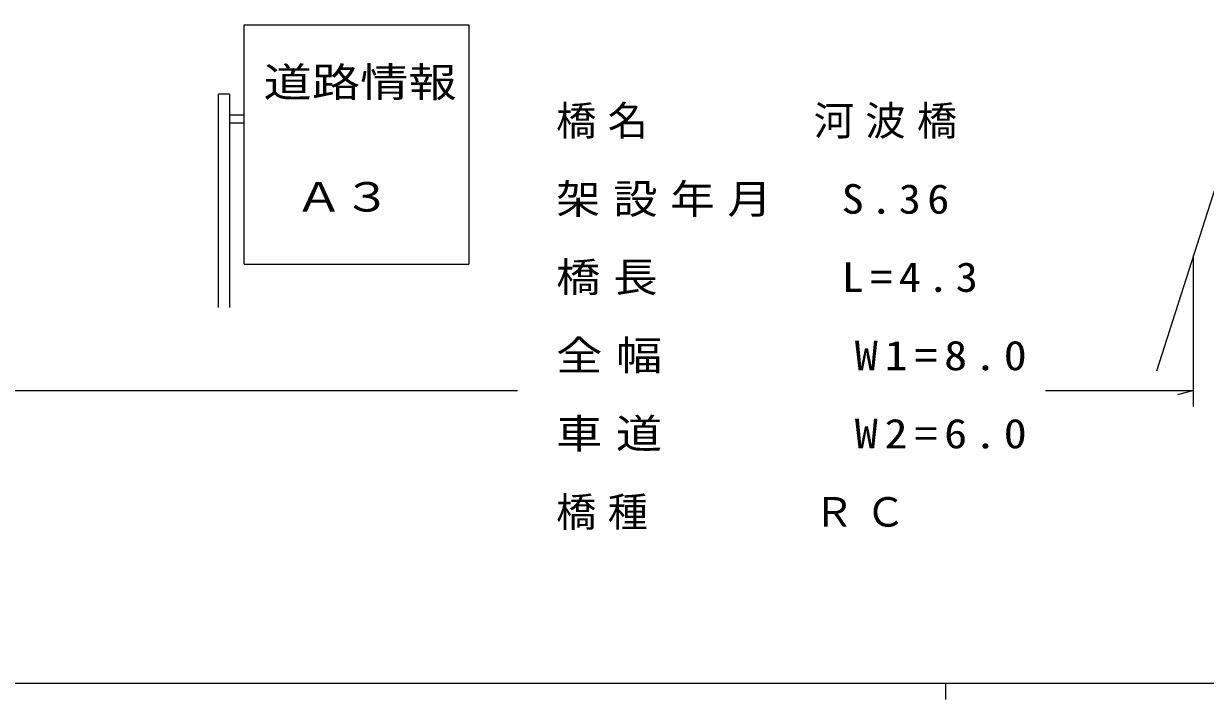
# Model space of a CAD drawing. Units: millimetres, scale not verified. Extents: x 40000 to 680000, y 20000 to 380000.
# Drawn here: x 210754 to 284139, y 204000 to 245962 of the extents above; entities that cross this region are included whole.
import ezdxf
from ezdxf.enums import TextEntityAlignment as Align

# ---------------------------------------------------------------- set-up
doc = ezdxf.new("R2010")
doc.units = ezdxf.units.MM
doc.header["$LTSCALE"] = 1000
doc.layers.add('M-BGD', color=7, linetype='Continuous', lineweight=25)
doc.layers.add('M-TTL-BAND', color=7, linetype='Continuous', lineweight=25)
doc.layers.add('M-STR-HTXT', color=7, linetype='Continuous')
doc.styles.add('ＭＳ ゴシック', font='')
doc.styles.get('ＭＳ ゴシック').set_extended_font_data('MS Gothic')

# ---------------------------------------------------------------- blocks, each defined once
blk = doc.blocks.new('BUHIN374')
at = {"color": 7, "linetype": 'Continuous', "lineweight": 25}
blk.add_line((0, 0), (-1000, -288), dxfattribs=at)

msp = doc.modelspace()

# ---------------------------------------------------------------- linework, layer by layer
at = {"layer": 'M-BGD'}
for p, q in [((290978, 255320), (281112, 224384)), ((224451, 231033), (224451, 245883)), ((224451, 245883), (238401, 245883)), ((238401, 245883), (238401, 231033)), ((222847, 228342), (222847, 241588)), ((223547, 241588), (222847, 241588)), ((223547, 241588), (223547, 228342)), ((223547, 240288), (224451, 240288)), ((224451, 239788), (223547, 239788)), ((283412, 222189), (283412, 231573)), ((224451, 231033), (238401, 231033)), ((144423, 223189), (241428, 223189)), ((274205, 223189), (283412, 223189))]:
    msp.add_line(p, q, dxfattribs=at)
at = {"layer": 'M-TTL-BAND'}
for p, q in [((40000, 205000), (579000, 205000)), ((268000, 205000), (268000, 204000))]:
    msp.add_line(p, q, dxfattribs=at)

# ---------------------------------------------------------------- block references
at = {"layer": 'M-BGD', "rotation": 359.99994}
msp.add_blockref('BUHIN374', (283412, 223189), dxfattribs=at)

# ---------------------------------------------------------------- texts
at = {"layer": 'M-BGD', "style": 'ＭＳ ゴシック', "width": 1.2}
for s, p in [('道路情報', (225648, 240861)), ('Ａ３', (227589, 233741))]:
    msp.add_text(s, height=1833, dxfattribs=at).set_placement(p, align=Align.BOTTOM_LEFT)
at = {"layer": 'M-STR-HTXT', "char_height": 1833, "attachment_point": 7, "style": 'ＭＳ ゴシック'}
for s, insert in [('\\T1.28;橋名\u3000\u3000\u3000河波橋', (243820, 238815)), ('\\T1.29;\\W1.1;架設年月\u3000S.36', (243820, 233957)), ('\\T1.29;\\W1.1;橋長\u3000\u3000\u3000L=4.3', (243820, 229099)), ('\\T1.29;\\W1.15;全幅\u3000\u3000\u3000W1=8.0', (243820, 224241)), ('\\T1.29;\\W1.15;車道\u3000\u3000\u3000W2=6.0', (243820, 219383)), ('\\T1.28;橋種\u3000\u3000\u3000ＲＣ', (243820, 214525))]:
    msp.add_mtext(s, dxfattribs=dict(at, insert=insert))

doc.saveas('drawing.dxf')
